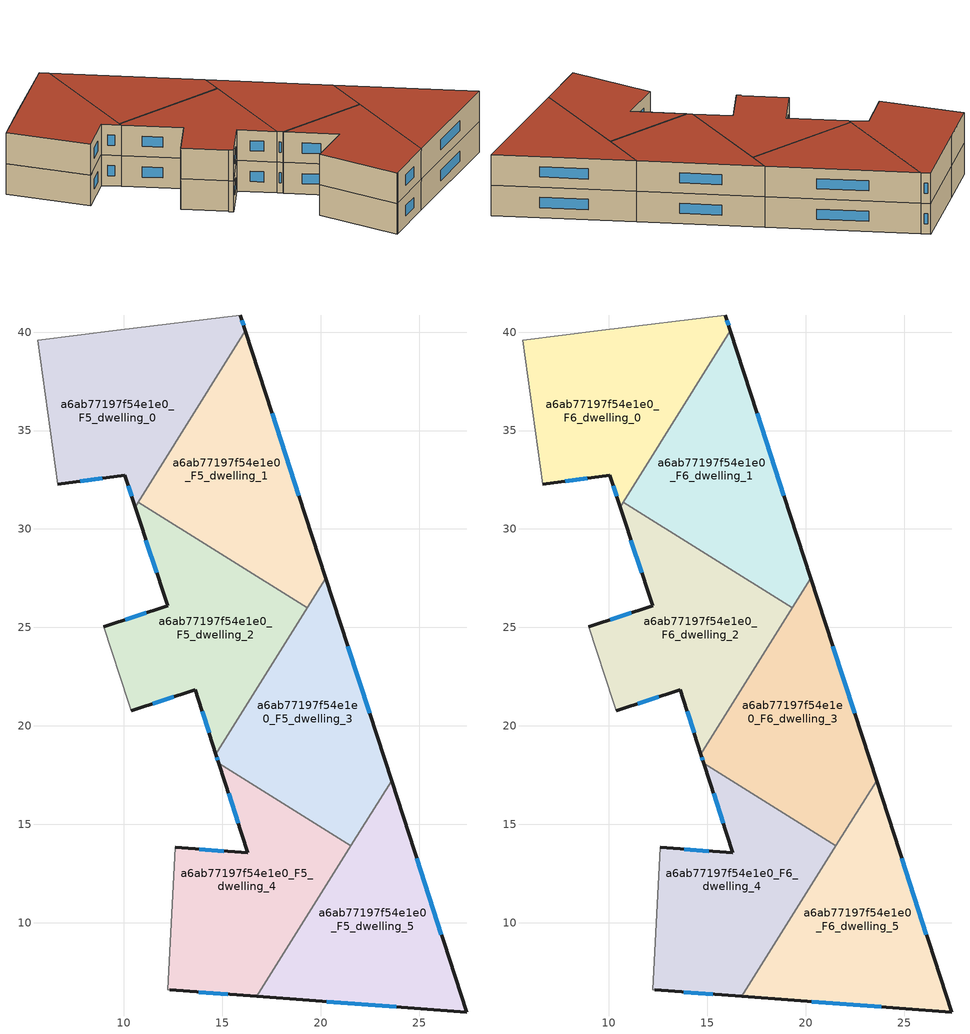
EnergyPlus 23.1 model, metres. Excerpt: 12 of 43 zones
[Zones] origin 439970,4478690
a6ab77197f54e1e0_F5_dwelling_0
 floor to a6ab77197f54e1e0_F4_dwelling_0 (EU_floor_Construction): 15.91,40.87 16.16,40.07 10.57,31.12 10.03,32.74 6.63,32.27 5.63,39.6 9.63,40.09 z15
 wall outside (EU_wall_Construction): 16.16,40.07 15.91,40.87 / 6.63,32.27 10.03,32.74 10.57,31.12 z15:18
 wall adiabatic (EU_wall_Construction): 15.91,40.87 9.63,40.09 5.63,39.6 6.63,32.27 z15:18
 wall to a6ab77197f54e1e0_F5_dwelling_1 (EU_wall_Construction): 10.72,31.36 16.16,40.07 z15:18
 wall to a6ab77197f54e1e0_F5_dwelling_2 (EU_wall_Construction): 10.57,31.12 10.72,31.36 z15:18
 window (EU_Window_Construction): 16.08,40.34 15.99,40.6 / 10.21,32.19 10.39,31.66 / 7.77,32.43 8.9,32.58 z16:17
a6ab77197f54e1e0_F5_dwelling_1
 floor to a6ab77197f54e1e0_F4_dwelling_1 (EU_floor_Construction): 16.16,40.07 20.25,27.49 19.31,25.99 10.72,31.36 z15
 wall outside (EU_wall_Construction): 20.25,27.49 16.16,40.07 z15:18
 wall to a6ab77197f54e1e0_F5_dwelling_2 (EU_wall_Construction): 10.72,31.36 19.31,25.99 z15:18
 wall to a6ab77197f54e1e0_F5_dwelling_3 (EU_wall_Construction): 19.31,25.99 20.25,27.49 z15:18
 window (EU_Window_Construction): 18.88,31.7 17.53,35.87 z16:17
a6ab77197f54e1e0_F5_dwelling_2
 floor to a6ab77197f54e1e0_F4_dwelling_2 (EU_floor_Construction): 19.31,25.99 14.67,18.57 13.62,21.83 10.37,20.78 10.23,21.16 10.21,21.21 8.98,25.03 12.21,26.1 10.57,31.12 10.72,31.36 z15
 wall outside (EU_wall_Construction): 10.57,31.12 12.21,26.1 8.98,25.03 / 10.37,20.78 13.62,21.83 14.67,18.57 z15:18
 wall adiabatic (EU_wall_Construction): 8.98,25.03 10.21,21.21 10.23,21.16 10.37,20.78 z15:18
 wall to a6ab77197f54e1e0_F5_dwelling_3 (EU_wall_Construction): 14.67,18.57 19.31,25.99 z15:18
 window (EU_Window_Construction): 11.13,25.74 10.06,25.39 / 11.11,29.44 11.66,27.78 / 13.97,20.74 14.32,19.66 / 11.46,21.13 12.53,21.48 z16:17
a6ab77197f54e1e0_F5_dwelling_3
 floor to a6ab77197f54e1e0_F4_dwelling_3 (EU_floor_Construction): 20.25,27.49 23.59,17.21 21.52,13.9 14.83,18.09 14.67,18.57 z15
 wall outside (EU_wall_Construction): 23.59,17.21 20.25,27.49 / 14.67,18.57 14.83,18.09 z15:18
 wall to a6ab77197f54e1e0_F5_dwelling_4 (EU_wall_Construction): 14.83,18.09 21.52,13.9 z15:18
 wall to a6ab77197f54e1e0_F5_dwelling_5 (EU_wall_Construction): 21.52,13.9 23.59,17.21 z15:18
 window (EU_Window_Construction): 22.47,20.65 21.37,24.06 / 14.72,18.41 14.77,18.25 z16:17
a6ab77197f54e1e0_F5_dwelling_4
 floor to a6ab77197f54e1e0_F4_dwelling_4 (EU_floor_Construction): 21.52,13.9 16.74,6.26 12.33,6.59 12.23,6.6 12.59,13.82 16.29,13.55 14.83,18.09 z15
 wall outside (EU_wall_Construction): 14.83,18.09 16.29,13.55 12.59,13.82 / 12.33,6.59 16.74,6.26 z15:18
 wall adiabatic (EU_wall_Construction): 12.59,13.82 12.23,6.6 12.33,6.59 z15:18
 wall to a6ab77197f54e1e0_F5_dwelling_5 (EU_wall_Construction): 16.74,6.26 21.52,13.9 z15:18
 window (EU_Window_Construction): 15.05,13.64 13.83,13.73 / 15.31,16.57 15.8,15.06 / 13.81,6.48 15.27,6.37 z16:17
a6ab77197f54e1e0_F5_dwelling_5
 floor to a6ab77197f54e1e0_F4_dwelling_5 (EU_floor_Construction): 23.59,17.21 27.4,5.46 16.74,6.26 z15
 wall outside (EU_wall_Construction): 16.74,6.26 27.4,5.46 23.59,17.21 z15:18
 window (EU_Window_Construction): 26.13,9.39 24.86,13.28 / 20.31,5.99 23.84,5.73 z16:17
a6ab77197f54e1e0_F6_dwelling_0
 floor to a6ab77197f54e1e0_F5_dwelling_0 (EU_floor_Construction): 15.91,40.87 16.16,40.07 10.57,31.12 10.03,32.74 6.63,32.27 5.63,39.6 9.63,40.09 z18
 wall outside (EU_wall_Construction): 16.16,40.07 15.91,40.87 / 6.63,32.27 10.03,32.74 10.57,31.12 z18:21
 wall adiabatic (EU_wall_Construction): 15.91,40.87 9.63,40.09 5.63,39.6 6.63,32.27 z18:21
 wall to a6ab77197f54e1e0_F6_dwelling_1 (EU_wall_Construction): 10.72,31.36 16.16,40.07 z18:21
 wall to a6ab77197f54e1e0_F6_dwelling_2 (EU_wall_Construction): 10.57,31.12 10.72,31.36 z18:21
 window (EU_Window_Construction): 16.08,40.34 15.99,40.6 / 10.21,32.19 10.39,31.66 / 7.77,32.43 8.9,32.58 z19:20
 roof outside (EU_roof_Construction): 10.57,31.12 16.16,40.07 15.91,40.87 9.63,40.09 5.63,39.6 6.63,32.27 10.03,32.74 z21
a6ab77197f54e1e0_F6_dwelling_1
 floor to a6ab77197f54e1e0_F5_dwelling_1 (EU_floor_Construction): 16.16,40.07 20.25,27.49 19.31,25.99 10.72,31.36 z18
 wall outside (EU_wall_Construction): 20.25,27.49 16.16,40.07 z18:21
 wall to a6ab77197f54e1e0_F6_dwelling_2 (EU_wall_Construction): 10.72,31.36 19.31,25.99 z18:21
 wall to a6ab77197f54e1e0_F6_dwelling_3 (EU_wall_Construction): 19.31,25.99 20.25,27.49 z18:21
 window (EU_Window_Construction): 18.88,31.7 17.53,35.87 z19:20
 roof outside (EU_roof_Construction): 19.31,25.99 20.25,27.49 16.16,40.07 10.72,31.36 z21
a6ab77197f54e1e0_F6_dwelling_2
 floor to a6ab77197f54e1e0_F5_dwelling_2 (EU_floor_Construction): 19.31,25.99 14.67,18.57 13.62,21.83 10.37,20.78 10.23,21.16 10.21,21.21 8.98,25.03 12.21,26.1 10.57,31.12 10.72,31.36 z18
 wall outside (EU_wall_Construction): 10.57,31.12 12.21,26.1 8.98,25.03 / 10.37,20.78 13.62,21.83 14.67,18.57 z18:21
 wall adiabatic (EU_wall_Construction): 8.98,25.03 10.21,21.21 10.23,21.16 10.37,20.78 z18:21
 wall to a6ab77197f54e1e0_F6_dwelling_3 (EU_wall_Construction): 14.67,18.57 19.31,25.99 z18:21
 window (EU_Window_Construction): 11.13,25.74 10.06,25.39 / 11.11,29.44 11.66,27.78 / 13.97,20.74 14.32,19.66 / 11.46,21.13 12.53,21.48 z19:20
 roof outside (EU_roof_Construction): 14.67,18.57 19.31,25.99 10.72,31.36 10.57,31.12 12.21,26.1 8.98,25.03 10.21,21.21 10.23,21.16 10.37,20.78 13.62,21.83 z21
a6ab77197f54e1e0_F6_dwelling_3
 floor to a6ab77197f54e1e0_F5_dwelling_3 (EU_floor_Construction): 20.25,27.49 23.59,17.21 21.52,13.9 14.83,18.09 14.67,18.57 z18
 wall outside (EU_wall_Construction): 23.59,17.21 20.25,27.49 / 14.67,18.57 14.83,18.09 z18:21
 wall to a6ab77197f54e1e0_F6_dwelling_4 (EU_wall_Construction): 14.83,18.09 21.52,13.9 z18:21
 wall to a6ab77197f54e1e0_F6_dwelling_5 (EU_wall_Construction): 21.52,13.9 23.59,17.21 z18:21
 window (EU_Window_Construction): 22.47,20.65 21.37,24.06 / 14.72,18.41 14.77,18.25 z19:20
 roof outside (EU_roof_Construction): 21.52,13.9 23.59,17.21 20.25,27.49 14.67,18.57 14.83,18.09 z21
a6ab77197f54e1e0_F6_dwelling_4
 floor to a6ab77197f54e1e0_F5_dwelling_4 (EU_floor_Construction): 21.52,13.9 16.74,6.26 12.33,6.59 12.23,6.6 12.59,13.82 16.29,13.55 14.83,18.09 z18
 wall outside (EU_wall_Construction): 14.83,18.09 16.29,13.55 12.59,13.82 / 12.33,6.59 16.74,6.26 z18:21
 wall adiabatic (EU_wall_Construction): 12.59,13.82 12.23,6.6 12.33,6.59 z18:21
 wall to a6ab77197f54e1e0_F6_dwelling_5 (EU_wall_Construction): 16.74,6.26 21.52,13.9 z18:21
 window (EU_Window_Construction): 15.05,13.64 13.83,13.73 / 15.31,16.57 15.8,15.06 / 13.81,6.48 15.27,6.37 z19:20
 roof outside (EU_roof_Construction): 16.74,6.26 21.52,13.9 14.83,18.09 16.29,13.55 12.59,13.82 12.23,6.6 12.33,6.59 z21
a6ab77197f54e1e0_F6_dwelling_5
 floor to a6ab77197f54e1e0_F5_dwelling_5 (EU_floor_Construction): 23.59,17.21 27.4,5.46 16.74,6.26 z18
 wall outside (EU_wall_Construction): 16.74,6.26 27.4,5.46 23.59,17.21 z18:21
 window (EU_Window_Construction): 26.13,9.39 24.86,13.28 / 20.31,5.99 23.84,5.73 z19:20
 roof outside (EU_roof_Construction): 27.4,5.46 23.59,17.21 16.74,6.26 z21
[Building]
EU S2 Campaign: North Axis=0; Terrain=City; Solar Distribution=FullExterior
[Site:Location]
Madrid: Latitude=40.5; Longitude=-3.5; Time Zone=1; Elevation=609
[SizingPeriod:WeatherFileDays]
AnnualSizingPeriod: Begin Month=1; Begin Day of Month=1; End Month=12; End Day of Month=31; Day of Week for Start Day=Monday; Use Weather File Daylight Saving Period=No; Use Weather File Rain and Snow Indicators=No
[MATERIAL]
EU_InternalMass_Material: Roughness=MediumRough; Thickness=0.1; Conductivity=1; Density=1800; Specific Heat=900; Thermal Absorptance=0.9; Solar Absorptance=0.7; Visible Absorptance=0.7
[MATERIAL:NOMASS] Roughness=MediumRough; Thermal Absorptance=0.9; Solar Absorptance=0.7; Visible Absorptance=0.7
Name | Thermal Resistance
EU_wall_NoMass | 0.459673
EU_roof_NoMass | 0.495815
EU_floor_NoMass | 0.788942
[WINDOWMATERIAL:SIMPLEGLAZINGSYSTEM]
EU_Window_SimpleGlazing: UFactor=4.26103; Solar Heat Gain Coefficient=0.85; Visible Transmittance=0.85
[CONSTRUCTION]
EU_wall_Construction: EU_wall_NoMass
EU_roof_Construction: EU_roof_NoMass
EU_floor_Construction: EU_floor_NoMass
EU_InternalMass_Construction: EU_InternalMass_Material
EU_Window_Construction: EU_Window_SimpleGlazing
[ZONE] Type=1; Multiplier=1; Ceiling Height=autocalculate; Floor Area=autocalculate; Part of Total Floor Area=Yes
Name | Volume
a6ab77197f54e1e0_F5_dwelling_0; a6ab77197f54e1e0_F6_dwelling_0 | 183.124
a6ab77197f54e1e0_F5_dwelling_1; a6ab77197f54e1e0_F6_dwelling_1 | 183.125
a6ab77197f54e1e0_F5_dwelling_2; a6ab77197f54e1e0_F6_dwelling_2 | 183.116
a6ab77197f54e1e0_F5_dwelling_3; a6ab77197f54e1e0_F6_dwelling_3 | 183.139
a6ab77197f54e1e0_F5_dwelling_4; a6ab77197f54e1e0_F6_dwelling_4 | 183.128
a6ab77197f54e1e0_F5_dwelling_5; a6ab77197f54e1e0_F6_dwelling_5 | 183.138
[INTERNALMASS] Construction=EU_InternalMass_Construction
Name | Zone or ZoneList | Surface Area
a6ab77197f54e1e0_F5_dwelling_0_EU_InternalMass | a6ab77197f54e1e0_F5_dwelling_0 | 61.0415
a6ab77197f54e1e0_F5_dwelling_1_EU_InternalMass | a6ab77197f54e1e0_F5_dwelling_1 | 61.0413
a6ab77197f54e1e0_F5_dwelling_2_EU_InternalMass | a6ab77197f54e1e0_F5_dwelling_2 | 61.039
a6ab77197f54e1e0_F5_dwelling_3_EU_InternalMass | a6ab77197f54e1e0_F5_dwelling_3 | 61.0459
a6ab77197f54e1e0_F5_dwelling_4_EU_InternalMass | a6ab77197f54e1e0_F5_dwelling_4 | 61.0426
a6ab77197f54e1e0_F5_dwelling_5_EU_InternalMass | a6ab77197f54e1e0_F5_dwelling_5 | 61.0461
a6ab77197f54e1e0_F6_dwelling_0_EU_InternalMass | a6ab77197f54e1e0_F6_dwelling_0 | 61.0415
a6ab77197f54e1e0_F6_dwelling_1_EU_InternalMass | a6ab77197f54e1e0_F6_dwelling_1 | 61.0413
a6ab77197f54e1e0_F6_dwelling_2_EU_InternalMass | a6ab77197f54e1e0_F6_dwelling_2 | 61.039
a6ab77197f54e1e0_F6_dwelling_3_EU_InternalMass | a6ab77197f54e1e0_F6_dwelling_3 | 61.0459
a6ab77197f54e1e0_F6_dwelling_4_EU_InternalMass | a6ab77197f54e1e0_F6_dwelling_4 | 61.0426
a6ab77197f54e1e0_F6_dwelling_5_EU_InternalMass | a6ab77197f54e1e0_F6_dwelling_5 | 61.0461
[OTHEREQUIPMENT] Fuel Type=Electricity; Design Level Calculation Method=Watts/Area; Power per Zone Floor Area=1; Fraction Latent=0; Fraction Radiant=0; Fraction Lost=0; Carbon Dioxide Generation Rate=0; EndUse Subcategory=EU_Step8_InternalGains
Name | Zone or ZoneList or Space or SpaceList | Schedule
EU_Step8_InternalGain_a6ab77197f54e1e0_F5_dwelling_0_f000 | a6ab77197f54e1e0_F5_dwelling_0 | EU_Step8_GainSchedule_a6ab77197f54e1e0_F5_dwelling_0_f000
EU_Step8_InternalGain_a6ab77197f54e1e0_F5_dwelling_1_f000 | a6ab77197f54e1e0_F5_dwelling_1 | EU_Step8_GainSchedule_a6ab77197f54e1e0_F5_dwelling_1_f000
EU_Step8_InternalGain_a6ab77197f54e1e0_F5_dwelling_2_f000 | a6ab77197f54e1e0_F5_dwelling_2 | EU_Step8_GainSchedule_a6ab77197f54e1e0_F5_dwelling_2_f000
EU_Step8_InternalGain_a6ab77197f54e1e0_F5_dwelling_3_f000 | a6ab77197f54e1e0_F5_dwelling_3 | EU_Step8_GainSchedule_a6ab77197f54e1e0_F5_dwelling_3_f000
EU_Step8_InternalGain_a6ab77197f54e1e0_F5_dwelling_4_f000 | a6ab77197f54e1e0_F5_dwelling_4 | EU_Step8_GainSchedule_a6ab77197f54e1e0_F5_dwelling_4_f000
EU_Step8_InternalGain_a6ab77197f54e1e0_F5_dwelling_5_f000 | a6ab77197f54e1e0_F5_dwelling_5 | EU_Step8_GainSchedule_a6ab77197f54e1e0_F5_dwelling_5_f000
EU_Step8_InternalGain_a6ab77197f54e1e0_F6_dwelling_0_f000 | a6ab77197f54e1e0_F6_dwelling_0 | EU_Step8_GainSchedule_a6ab77197f54e1e0_F6_dwelling_0_f000
EU_Step8_InternalGain_a6ab77197f54e1e0_F6_dwelling_1_f000 | a6ab77197f54e1e0_F6_dwelling_1 | EU_Step8_GainSchedule_a6ab77197f54e1e0_F6_dwelling_1_f000
EU_Step8_InternalGain_a6ab77197f54e1e0_F6_dwelling_2_f000 | a6ab77197f54e1e0_F6_dwelling_2 | EU_Step8_GainSchedule_a6ab77197f54e1e0_F6_dwelling_2_f000
EU_Step8_InternalGain_a6ab77197f54e1e0_F6_dwelling_3_f000 | a6ab77197f54e1e0_F6_dwelling_3 | EU_Step8_GainSchedule_a6ab77197f54e1e0_F6_dwelling_3_f000
EU_Step8_InternalGain_a6ab77197f54e1e0_F6_dwelling_4_f000 | a6ab77197f54e1e0_F6_dwelling_4 | EU_Step8_GainSchedule_a6ab77197f54e1e0_F6_dwelling_4_f000
EU_Step8_InternalGain_a6ab77197f54e1e0_F6_dwelling_5_f000 | a6ab77197f54e1e0_F6_dwelling_5 | EU_Step8_GainSchedule_a6ab77197f54e1e0_F6_dwelling_5_f000
[ZONEVENTILATION:DESIGNFLOWRATE] Schedule=EU_AlwaysOn; Design Flow Rate Calculation Method=AirChanges/Hour; Air Changes per Hour=0.719161; Ventilation Type=Natural; Fan Pressure Rise=0; Fan Total Efficiency=1; Constant Term Coefficient=1; Temperature Term Coefficient=0; Velocity Term Coefficient=0; Velocity Squared Term Coefficient=0; Minimum Indoor Temperature=-100; Maximum Indoor Temperature=100; Delta Temperature=-100; Minimum Outdoor Temperature=-100; Maximum Outdoor Temperature=100; Maximum Wind Speed=40
Name | Zone or ZoneList or Space or SpaceList
EU_ConstantAir_a6ab77197f54e1e0_F5_dwelling_0 | a6ab77197f54e1e0_F5_dwelling_0
EU_ConstantAir_a6ab77197f54e1e0_F5_dwelling_1 | a6ab77197f54e1e0_F5_dwelling_1
EU_ConstantAir_a6ab77197f54e1e0_F5_dwelling_2 | a6ab77197f54e1e0_F5_dwelling_2
EU_ConstantAir_a6ab77197f54e1e0_F5_dwelling_3 | a6ab77197f54e1e0_F5_dwelling_3
EU_ConstantAir_a6ab77197f54e1e0_F5_dwelling_4 | a6ab77197f54e1e0_F5_dwelling_4
EU_ConstantAir_a6ab77197f54e1e0_F5_dwelling_5 | a6ab77197f54e1e0_F5_dwelling_5
EU_ConstantAir_a6ab77197f54e1e0_F6_dwelling_0 | a6ab77197f54e1e0_F6_dwelling_0
EU_ConstantAir_a6ab77197f54e1e0_F6_dwelling_1 | a6ab77197f54e1e0_F6_dwelling_1
EU_ConstantAir_a6ab77197f54e1e0_F6_dwelling_2 | a6ab77197f54e1e0_F6_dwelling_2
EU_ConstantAir_a6ab77197f54e1e0_F6_dwelling_3 | a6ab77197f54e1e0_F6_dwelling_3
EU_ConstantAir_a6ab77197f54e1e0_F6_dwelling_4 | a6ab77197f54e1e0_F6_dwelling_4
EU_ConstantAir_a6ab77197f54e1e0_F6_dwelling_5 | a6ab77197f54e1e0_F6_dwelling_5
[HVACTEMPLATE:THERMOSTAT] Constant Heating Setpoint=20; Constant Cooling Setpoint=50
EU_HeatOnly_a6ab77197f54e1e0_F0_dwelling_0; EU_HeatOnly_a6ab77197f54e1e0_F0_dwelling_1; EU_HeatOnly_a6ab77197f54e1e0_F0_dwelling_2; EU_HeatOnly_a6ab77197f54e1e0_F0_dwelling_3; EU_HeatOnly_a6ab77197f54e1e0_F0_dwelling_4; EU_HeatOnly_a6ab77197f54e1e0_F0_dwelling_5; EU_HeatOnly_a6ab77197f54e1e0_F0_dwelling_6; EU_HeatOnly_a6ab77197f54e1e0_F1_dwelling_0; EU_HeatOnly_a6ab77197f54e1e0_F1_dwelling_1; EU_HeatOnly_a6ab77197f54e1e0_F1_dwelling_2; EU_HeatOnly_a6ab77197f54e1e0_F1_dwelling_3; EU_HeatOnly_a6ab77197f54e1e0_F1_dwelling_4; EU_HeatOnly_a6ab77197f54e1e0_F1_dwelling_5; EU_HeatOnly_a6ab77197f54e1e0_F2_dwelling_0; EU_HeatOnly_a6ab77197f54e1e0_F2_dwelling_1; EU_HeatOnly_a6ab77197f54e1e0_F2_dwelling_2; EU_HeatOnly_a6ab77197f54e1e0_F2_dwelling_3; EU_HeatOnly_a6ab77197f54e1e0_F2_dwelling_4; EU_HeatOnly_a6ab77197f54e1e0_F2_dwelling_5; EU_HeatOnly_a6ab77197f54e1e0_F3_dwelling_0; EU_HeatOnly_a6ab77197f54e1e0_F3_dwelling_1; EU_HeatOnly_a6ab77197f54e1e0_F3_dwelling_2; EU_HeatOnly_a6ab77197f54e1e0_F3_dwelling_3; EU_HeatOnly_a6ab77197f54e1e0_F3_dwelling_4; EU_HeatOnly_a6ab77197f54e1e0_F3_dwelling_5; EU_HeatOnly_a6ab77197f54e1e0_F4_dwelling_0; EU_HeatOnly_a6ab77197f54e1e0_F4_dwelling_1; EU_HeatOnly_a6ab77197f54e1e0_F4_dwelling_2; EU_HeatOnly_a6ab77197f54e1e0_F4_dwelling_3; EU_HeatOnly_a6ab77197f54e1e0_F4_dwelling_4; EU_HeatOnly_a6ab77197f54e1e0_F4_dwelling_5; EU_HeatOnly_a6ab77197f54e1e0_F5_dwelling_0; EU_HeatOnly_a6ab77197f54e1e0_F5_dwelling_1; EU_HeatOnly_a6ab77197f54e1e0_F5_dwelling_2; EU_HeatOnly_a6ab77197f54e1e0_F5_dwelling_3; EU_HeatOnly_a6ab77197f54e1e0_F5_dwelling_4; EU_HeatOnly_a6ab77197f54e1e0_F5_dwelling_5; EU_HeatOnly_a6ab77197f54e1e0_F6_dwelling_0; EU_HeatOnly_a6ab77197f54e1e0_F6_dwelling_1; EU_HeatOnly_a6ab77197f54e1e0_F6_dwelling_2; EU_HeatOnly_a6ab77197f54e1e0_F6_dwelling_3; EU_HeatOnly_a6ab77197f54e1e0_F6_dwelling_4; EU_HeatOnly_a6ab77197f54e1e0_F6_dwelling_5
[HVACTEMPLATE:ZONE:IDEALLOADSAIRSYSTEM] System Availability Schedule=EU_AlwaysOn; Maximum Heating Supply Air Temperature=50; Minimum Cooling Supply Air Temperature=13; Maximum Heating Supply Air Humidity Ratio=0.0156; Minimum Cooling Supply Air Humidity Ratio=0.0077; Heating Limit=NoLimit; Cooling Limit=NoLimit; Heating Availability Schedule=EU_AlwaysOn; Cooling Availability Schedule=EU_CoolingOff; Dehumidification Control Type=ConstantSensibleHeatRatio; Cooling Sensible Heat Ratio=0.7; Dehumidification Setpoint=60; Humidification Control Type=None; Humidification Setpoint=30; Outdoor Air Method=None; Outdoor Air Flow Rate per Person=0.00944; Outdoor Air Flow Rate per Zone Floor Area=0; Outdoor Air Flow Rate per Zone=0; Demand Controlled Ventilation Type=None; Outdoor Air Economizer Type=NoEconomizer; Heat Recovery Type=None; Sensible Heat Recovery Effectiveness=0.7; Latent Heat Recovery Effectiveness=0.65
Name | Template Thermostat
a6ab77197f54e1e0_F5_dwelling_0 | EU_HeatOnly_a6ab77197f54e1e0_F5_dwelling_0
a6ab77197f54e1e0_F5_dwelling_1 | EU_HeatOnly_a6ab77197f54e1e0_F5_dwelling_1
a6ab77197f54e1e0_F5_dwelling_2 | EU_HeatOnly_a6ab77197f54e1e0_F5_dwelling_2
a6ab77197f54e1e0_F5_dwelling_3 | EU_HeatOnly_a6ab77197f54e1e0_F5_dwelling_3
a6ab77197f54e1e0_F5_dwelling_4 | EU_HeatOnly_a6ab77197f54e1e0_F5_dwelling_4
a6ab77197f54e1e0_F5_dwelling_5 | EU_HeatOnly_a6ab77197f54e1e0_F5_dwelling_5
a6ab77197f54e1e0_F6_dwelling_0 | EU_HeatOnly_a6ab77197f54e1e0_F6_dwelling_0
a6ab77197f54e1e0_F6_dwelling_1 | EU_HeatOnly_a6ab77197f54e1e0_F6_dwelling_1
a6ab77197f54e1e0_F6_dwelling_2 | EU_HeatOnly_a6ab77197f54e1e0_F6_dwelling_2
a6ab77197f54e1e0_F6_dwelling_3 | EU_HeatOnly_a6ab77197f54e1e0_F6_dwelling_3
a6ab77197f54e1e0_F6_dwelling_4 | EU_HeatOnly_a6ab77197f54e1e0_F6_dwelling_4
a6ab77197f54e1e0_F6_dwelling_5 | EU_HeatOnly_a6ab77197f54e1e0_F6_dwelling_5
[SIZING:ZONE] Zone Cooling Design Supply Air Temperature Input Method=SupplyAirTemperature; Zone Cooling Design Supply Air Temperature=13; Zone Heating Design Supply Air Temperature Input Method=SupplyAirTemperature; Zone Heating Design Supply Air Temperature=50; Zone Cooling Design Supply Air Humidity Ratio=0.008; Zone Heating Design Supply Air Humidity Ratio=0.008; Cooling Design Air Flow Method=DesignDay; Cooling Design Air Flow Rate=0; Cooling Minimum Air Flow per Zone Floor Area=0.000762; Cooling Minimum Air Flow=0; Cooling Minimum Air Flow Fraction=0.2; Heating Design Air Flow Method=DesignDay; Heating Design Air Flow Rate=0; Heating Maximum Air Flow per Zone Floor Area=0.002032; Heating Maximum Air Flow=0.141576; Heating Maximum Air Flow Fraction=0.3; Account for Dedicated Outdoor Air System=No; Dedicated Outdoor Air System Control Strategy=NeutralSupplyAir; Dedicated Outdoor Air Low Setpoint Temperature for Design=autosize; Dedicated Outdoor Air High Setpoint Temperature for Design=autosize; Zone Load Sizing Method=Sensible Load Only No Latent Load; Zone Latent Cooling Design Supply Air Humidity Ratio Input Method=HumidityRatioDifference; Zone Cooling Design Supply Air Humidity Ratio Difference=0.005; Zone Latent Heating Design Supply Air Humidity Ratio Input Method=HumidityRatioDifference; Zone Humidification Design Supply Air Humidity Ratio Difference=0.005
a6ab77197f54e1e0_F5_dwelling_0; a6ab77197f54e1e0_F5_dwelling_1; a6ab77197f54e1e0_F5_dwelling_2; a6ab77197f54e1e0_F5_dwelling_3; a6ab77197f54e1e0_F5_dwelling_4; a6ab77197f54e1e0_F5_dwelling_5; a6ab77197f54e1e0_F6_dwelling_0; a6ab77197f54e1e0_F6_dwelling_1; a6ab77197f54e1e0_F6_dwelling_2; a6ab77197f54e1e0_F6_dwelling_3; a6ab77197f54e1e0_F6_dwelling_4; a6ab77197f54e1e0_F6_dwelling_5
[SCHEDULE:CONSTANT]
Name | Hourly Value
EU_AlwaysOn | 1
EU_CoolingOff | 0
[SCHEDULE:FILE] Column Number=1; Rows to Skip at Top=0; Number of Hours of Data=8760; Column Separator=Comma; Interpolate to Timestep=No; Minutes per Item=60; Adjust Schedule for Daylight Savings=Yes
Name | File
EU_Step8_GainSchedule_a6ab77197f54e1e0_F5_dwelling_0_f000 | ../../schedules/a6ab77197f54e1e0/a6ab77197f54e1e0_F5_dwelling_0_f000_gain.csv
EU_Step8_GainSchedule_a6ab77197f54e1e0_F5_dwelling_1_f000 | ../../schedules/a6ab77197f54e1e0/a6ab77197f54e1e0_F5_dwelling_1_f000_gain.csv
EU_Step8_GainSchedule_a6ab77197f54e1e0_F5_dwelling_2_f000 | ../../schedules/a6ab77197f54e1e0/a6ab77197f54e1e0_F5_dwelling_2_f000_gain.csv
EU_Step8_GainSchedule_a6ab77197f54e1e0_F5_dwelling_3_f000 | ../../schedules/a6ab77197f54e1e0/a6ab77197f54e1e0_F5_dwelling_3_f000_gain.csv
EU_Step8_GainSchedule_a6ab77197f54e1e0_F5_dwelling_4_f000 | ../../schedules/a6ab77197f54e1e0/a6ab77197f54e1e0_F5_dwelling_4_f000_gain.csv
EU_Step8_GainSchedule_a6ab77197f54e1e0_F5_dwelling_5_f000 | ../../schedules/a6ab77197f54e1e0/a6ab77197f54e1e0_F5_dwelling_5_f000_gain.csv
EU_Step8_GainSchedule_a6ab77197f54e1e0_F6_dwelling_0_f000 | ../../schedules/a6ab77197f54e1e0/a6ab77197f54e1e0_F6_dwelling_0_f000_gain.csv
EU_Step8_GainSchedule_a6ab77197f54e1e0_F6_dwelling_1_f000 | ../../schedules/a6ab77197f54e1e0/a6ab77197f54e1e0_F6_dwelling_1_f000_gain.csv
EU_Step8_GainSchedule_a6ab77197f54e1e0_F6_dwelling_2_f000 | ../../schedules/a6ab77197f54e1e0/a6ab77197f54e1e0_F6_dwelling_2_f000_gain.csv
EU_Step8_GainSchedule_a6ab77197f54e1e0_F6_dwelling_3_f000 | ../../schedules/a6ab77197f54e1e0/a6ab77197f54e1e0_F6_dwelling_3_f000_gain.csv
EU_Step8_GainSchedule_a6ab77197f54e1e0_F6_dwelling_4_f000 | ../../schedules/a6ab77197f54e1e0/a6ab77197f54e1e0_F6_dwelling_4_f000_gain.csv
EU_Step8_GainSchedule_a6ab77197f54e1e0_F6_dwelling_5_f000 | ../../schedules/a6ab77197f54e1e0/a6ab77197f54e1e0_F6_dwelling_5_f000_gain.csv
